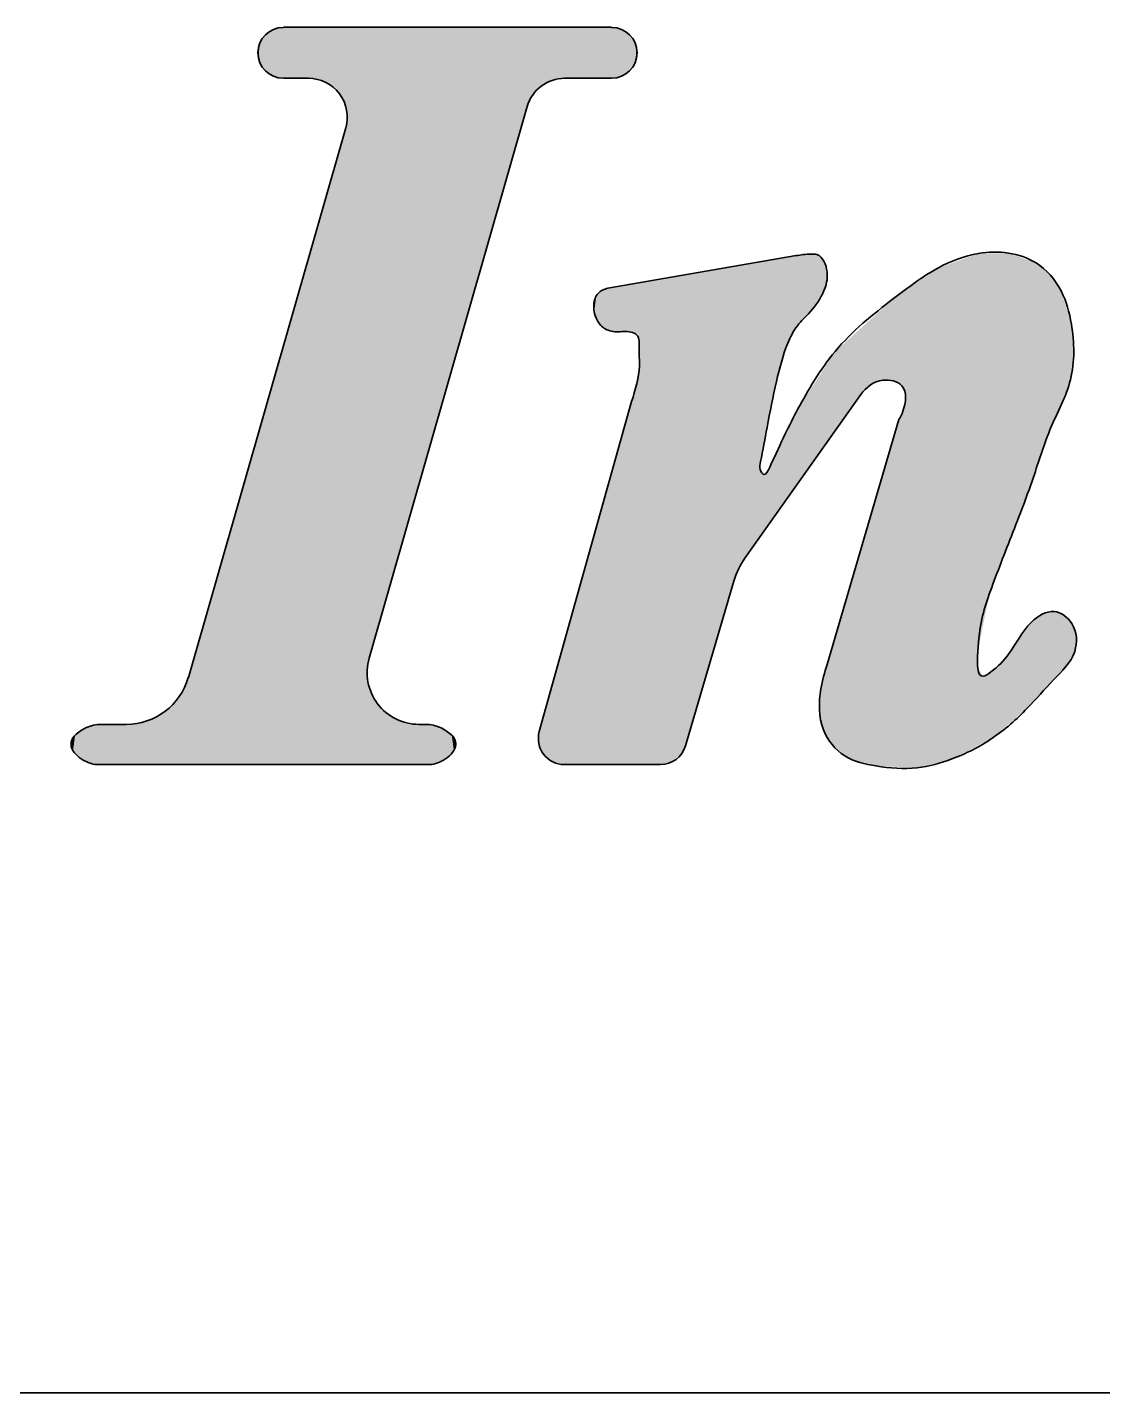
# Model space of a CAD drawing. Extents: x 23 to 587, y 4 to 413.
# Drawn here: x 470.787 to 472.799, y 38.238 to 40.791 of the extents above; entities that cross this region are included whole.
import ezdxf

# ---------------------------------------------------------------- set-up
doc = ezdxf.new("R2010")
doc.units = 0
doc.layers.get('0').update_dxf_attribs({"lineweight": 13})
doc.layers.add('6', color=7, linetype='Continuous', lineweight=13)

# ---------------------------------------------------------------- blocks, each defined once
blk = doc.blocks.new('BLOCK6664')
at = {"color": 6, "lineweight": 5}
for points in [[(472.2254, 40.3642), (471.8734, 40.3036), (471.8893, 40.2217), (471.877, 40.2235)], [(472.2254, 40.3642), (471.8893, 40.2217), (471.9224, 40.2193), (471.9162, 40.2214)], [(472.2254, 40.3642), (471.9224, 40.2193), (471.9292, 40.2134), (471.9275, 40.2158)], [(472.2254, 40.3642), (471.9292, 40.2134), (471.9319, 40.194), (471.9313, 40.2077)], [(472.2254, 40.3642), (471.9319, 40.194), (471.9717, 39.4123), (471.9321, 40.1577)], [(472.2254, 40.3642), (471.9717, 39.4123), (471.9795, 39.413), (471.9756, 39.4125)], [(472.2254, 40.3642), (471.9795, 39.413), (471.987, 39.4148), (471.9833, 39.4137)], [(472.2254, 40.3642), (471.987, 39.4148), (471.9942, 39.4179), (471.9907, 39.4162)], [(472.2254, 40.3642), (471.9942, 39.4179), (472.0008, 39.422), (471.9976, 39.4198)], [(472.2254, 40.3642), (472.0008, 39.422), (472.0066, 39.4272), (472.0038, 39.4245)], [(472.2254, 40.3642), (472.0066, 39.4272), (472.0116, 39.4332), (472.0092, 39.4301)], [(472.2254, 40.3642), (472.0116, 39.4332), (472.0155, 39.4399), (472.0136, 39.4365)], [(472.2254, 40.3642), (472.0155, 39.4399), (472.0182, 39.4472), (472.017, 39.4435)], [(472.2254, 40.3642), (472.0182, 39.4472), (472.1097, 39.7581), (472.1088, 39.7552)], [(472.2254, 40.3642), (472.1097, 39.7581), (472.1116, 39.7638), (472.1106, 39.7609)], [(472.2254, 40.3642), (472.1116, 39.7638), (472.1138, 39.7694), (472.1127, 39.7666)], [(472.2254, 40.3642), (472.1138, 39.7694), (472.1161, 39.7749), (472.1149, 39.7721)], [(472.2254, 40.3642), (472.1161, 39.7749), (472.1188, 39.7803), (472.1174, 39.7776)], [(472.2254, 40.3642), (472.1188, 39.7803), (472.1216, 39.7856), (472.1202, 39.7829)], [(472.2254, 40.3642), (472.1216, 39.7856), (472.1247, 39.7907), (472.1231, 39.7882)], [(472.2254, 40.3642), (472.1247, 39.7907), (472.1587, 39.9789), (472.1263, 39.7933)], [(472.2254, 40.3642), (472.1587, 39.9789), (472.1887, 40.1288), (472.171, 40.043)], [(472.1887, 40.1288), (472.2098, 40.2004), (472.2254, 40.3642), (472.2277, 40.233)], [(472.2254, 40.3642), (472.2277, 40.233), (472.2528, 40.3672), (472.2514, 40.2588)], [(472.2768, 40.2972), (472.2642, 40.3662), (472.2514, 40.2588), (472.2528, 40.3672)], [(472.2768, 40.2972), (472.2749, 40.3579), (472.2642, 40.3662), (472.2682, 40.3643)], [(472.2796, 40.349), (472.2749, 40.3579), (472.2824, 40.3146), (472.2768, 40.2972)], [(472.4905, 40.3407), (472.4518, 39.4062), (472.5663, 40.3683), (472.517, 39.4227)], [(472.517, 39.4227), (472.5652, 39.6231), (472.5663, 40.3683), (472.5868, 39.7308)], [(472.5663, 40.3683), (472.5868, 39.7308), (472.6225, 40.369), (472.6281, 39.8394)], [(472.6225, 40.369), (472.6281, 39.8394), (472.6743, 40.3505), (472.6712, 39.9551)], [(472.6743, 40.3505), (472.6712, 39.9551), (472.7016, 40.0416)], [(472.7016, 40.0416), (472.701, 40.3276), (472.6743, 40.3505)], [(472.2796, 40.349), (472.2824, 40.3146), (472.2833, 40.3336)], [(472.4905, 40.3407), (472.4076, 40.284), (472.4234, 40.1207), (472.4163, 40.1263)], [(472.4905, 40.3407), (472.4234, 40.1207), (472.4518, 39.4062), (472.4302, 40.0989)], [(472.7387, 40.1322), (472.721, 40.2984), (472.7016, 40.0416), (472.701, 40.3276)], [(471.8658, 40.2287), (471.8632, 40.2996), (471.8577, 40.2365), (471.8548, 40.2937)], [(471.877, 40.2235), (471.8734, 40.3036), (471.8658, 40.2287), (471.8632, 40.2996)], [(472.7448, 40.1837), (472.7403, 40.2361), (472.7387, 40.1322), (472.721, 40.2984)], [(471.8477, 40.259), (471.8476, 40.2783), (471.8468, 40.2725)], [(471.8518, 40.2463), (471.8515, 40.2892), (471.8477, 40.259), (471.8476, 40.2783)], [(471.8577, 40.2365), (471.8548, 40.2937), (471.8518, 40.2463), (471.8515, 40.2892)], [(472.4076, 40.284), (472.2982, 40.1848), (472.3643, 40.1223), (472.3462, 40.1042)], [(472.4076, 40.284), (472.3643, 40.1223), (472.3874, 40.1312), (472.3751, 40.1281)], [(472.4076, 40.284), (472.3874, 40.1312), (472.4163, 40.1263), (472.4073, 40.1298)], [(471.9321, 40.1577), (471.9319, 40.194), (471.9318, 40.1905)], [(472.3462, 40.1042), (472.2982, 40.1848), (472.1761, 39.9687), (472.2288, 40.0776)], [(471.9177, 40.0911), (471.7916, 39.4123), (471.9321, 40.1577), (471.9717, 39.4123)], [(472.1296, 39.7983), (472.3462, 40.1042), (472.1667, 39.9548), (472.1681, 39.9555)], [(472.3462, 40.1042), (472.1761, 39.9687), (472.1681, 39.9555), (472.1709, 39.9587)], [(472.4178, 40.0576), (472.4518, 39.4062), (472.4251, 40.0733), (472.4302, 40.0989)], [(471.9177, 40.0911), (471.7449, 39.4739), (471.7473, 39.4411), (471.7453, 39.4464)], [(471.9177, 40.0911), (471.7473, 39.4411), (471.7529, 39.4315), (471.7498, 39.4362)], [(471.9177, 40.0911), (471.7529, 39.4315), (471.7607, 39.4235), (471.7566, 39.4273)], [(471.9177, 40.0911), (471.7607, 39.4235), (471.77, 39.4174), (471.7652, 39.4202)], [(471.9177, 40.0911), (471.77, 39.4174), (471.7805, 39.4136), (471.7751, 39.4152)], [(471.9177, 40.0911), (471.7805, 39.4136), (471.7916, 39.4123), (471.786, 39.4127)], [(472.2833, 39.5993), (472.2928, 39.4497), (472.4178, 40.0576), (472.3164, 39.4286)], [(472.4178, 40.0576), (472.3164, 39.4286), (472.3445, 39.4163)], [(472.3445, 39.4163), (472.375, 39.4097), (472.4178, 40.0576), (472.4518, 39.4062)], [(472.1587, 39.9789), (472.1263, 39.7933), (472.1575, 39.9719), (472.1279, 39.7958)], [(472.1296, 39.7983), (472.1582, 39.9644), (472.1279, 39.7958), (472.1575, 39.9719)], [(472.1296, 39.7983), (472.1651, 39.9548), (472.1582, 39.9644), (472.1611, 39.9583)], [(472.1296, 39.7983), (472.1667, 39.9548), (472.1651, 39.9548), (472.1659, 39.9547)], [(472.6658, 39.6788), (472.7069, 39.5707), (472.6857, 39.6935)], [(472.708, 39.6985), (472.6857, 39.6935), (472.7301, 39.5955), (472.7069, 39.5707)], [(472.708, 39.6985), (472.7301, 39.5955), (472.7176, 39.6962)], [(472.7301, 39.5955), (472.7266, 39.6913), (472.7176, 39.6962)], [(472.7466, 39.624), (472.7412, 39.6761), (472.7301, 39.5955), (472.7266, 39.6913)], [(472.6227, 39.6186), (472.6579, 39.5177), (472.6658, 39.6788), (472.7069, 39.5707)], [(472.7496, 39.6505), (472.7469, 39.6637), (472.7466, 39.624), (472.7412, 39.6761)], [(472.5922, 39.4615), (472.5655, 39.5917), (472.517, 39.4227), (472.5652, 39.6231)], [(472.5895, 39.5854), (472.5922, 39.4615), (472.6227, 39.6186), (472.6579, 39.5177)], [(472.2718, 39.5541), (472.2766, 39.4774), (472.2833, 39.5993), (472.2928, 39.4497)], [(472.5783, 39.5783), (472.5751, 39.5774), (472.5922, 39.4615), (472.5655, 39.5917)], [(472.5857, 39.5826), (472.5783, 39.5783), (472.5895, 39.5854), (472.5922, 39.4615)], [(472.2766, 39.4774), (472.2718, 39.5541), (472.269, 39.5152)], [(471.7431, 39.4629), (471.7432, 39.4573), (471.7437, 39.4685), (471.7439, 39.4518)], [(471.7437, 39.4685), (471.7439, 39.4518), (471.7449, 39.4739), (471.7453, 39.4464)]]:
    blk.add_solid(points, dxfattribs=at)
blk = doc.blocks.new('BLOCK6665')
at = {"color": 6, "lineweight": 5}
for points in [[(471.2325, 40.7099), (471.2397, 40.7832), (471.2397, 40.704), (471.2479, 40.7876)], [(471.2397, 40.704), (471.2479, 40.7876), (471.2479, 40.6996), (471.2569, 40.7903)], [(471.2479, 40.6996), (471.2569, 40.7903), (471.2569, 40.6969), (471.2661, 40.7913)], [(471.2569, 40.6969), (471.2661, 40.7913), (471.2661, 40.696)], [(471.8803, 40.7913), (471.3214, 40.6955), (471.2661, 40.696), (471.313, 40.696)], [(471.8803, 40.7913), (471.2661, 40.696), (471.2661, 40.7913)], [(471.8803, 40.7913), (471.3377, 40.6917), (471.3214, 40.6955), (471.3297, 40.6941)], [(471.8803, 40.7913), (471.3528, 40.6842), (471.3377, 40.6917), (471.3455, 40.6884)], [(471.8803, 40.7913), (471.3657, 40.6734), (471.3528, 40.6842), (471.3595, 40.6792)], [(471.8803, 40.7913), (471.3758, 40.66), (471.3657, 40.6734), (471.3711, 40.667)], [(471.8803, 40.7913), (471.3825, 40.6447), (471.3758, 40.66), (471.3796, 40.6526)], [(471.8803, 40.7913), (471.3856, 40.6282), (471.3825, 40.6447), (471.3845, 40.6365)], [(471.8803, 40.7913), (471.744, 40.6776), (471.3856, 40.6282), (471.3857, 40.6198)], [(471.8803, 40.7913), (471.7534, 40.6847), (471.744, 40.6776), (471.7485, 40.6813)], [(471.8803, 40.7913), (471.7637, 40.6902), (471.7534, 40.6847), (471.7584, 40.6876)], [(471.8803, 40.7913), (471.7749, 40.6939), (471.7637, 40.6902), (471.7692, 40.6922)], [(471.8803, 40.7913), (471.7864, 40.6958), (471.7749, 40.6939), (471.7806, 40.695)], [(471.8803, 40.7913), (471.7923, 40.696), (471.7864, 40.6958)], [(471.8896, 40.7903), (471.8803, 40.696), (471.8803, 40.7913), (471.7923, 40.696)], [(471.8986, 40.7876), (471.8896, 40.6969), (471.8896, 40.7903), (471.8803, 40.696)], [(471.9068, 40.7832), (471.8986, 40.6996), (471.8986, 40.7876), (471.8896, 40.6969)], [(471.2185, 40.7436), (471.2195, 40.7529), (471.2195, 40.7343), (471.2221, 40.7619)], [(471.2195, 40.7343), (471.2221, 40.7619), (471.2221, 40.7254), (471.2266, 40.7701)], [(471.2221, 40.7254), (471.2266, 40.7701), (471.2266, 40.7172), (471.2325, 40.7773)], [(471.2266, 40.7172), (471.2325, 40.7773), (471.2325, 40.7099), (471.2397, 40.7832)], [(471.914, 40.7773), (471.9068, 40.704), (471.9068, 40.7832), (471.8986, 40.6996)], [(471.92, 40.7701), (471.914, 40.7099), (471.914, 40.7773), (471.9068, 40.704)], [(471.9243, 40.7619), (471.92, 40.7172), (471.92, 40.7701), (471.914, 40.7099)], [(471.9271, 40.7529), (471.9243, 40.7254), (471.9243, 40.7619), (471.92, 40.7172)], [(471.928, 40.7436), (471.9271, 40.7343), (471.9271, 40.7529), (471.9243, 40.7254)], [(471.3857, 40.6198), (471.744, 40.6776), (471.7359, 40.6691), (471.7397, 40.6735)], [(471.3857, 40.6198), (471.7359, 40.6691), (471.7292, 40.6595), (471.7324, 40.6644)], [(471.3857, 40.6198), (471.7292, 40.6595), (471.7242, 40.6489), (471.7265, 40.6543)], [(471.3857, 40.6198), (471.7242, 40.6489), (471.4266, 39.6112), (471.7224, 40.6433)], [(471.4231, 39.5779), (471.3829, 40.6032), (471.3848, 40.6114)], [(471.3857, 40.6198), (471.4229, 39.5891), (471.3848, 40.6114), (471.4231, 39.5779)], [(471.3857, 40.6198), (471.4266, 39.6112), (471.4229, 39.5891), (471.4241, 39.6003)], [(471.4231, 39.5779), (471.4245, 39.5668), (471.3829, 40.6032), (471.0883, 39.5753)], [(471.5439, 39.4123), (471.0815, 39.557), (471.0883, 39.5753), (471.0853, 39.566)], [(471.5439, 39.4123), (471.0883, 39.5753), (471.4578, 39.5099), (471.4496, 39.5175)], [(471.0883, 39.5753), (471.4245, 39.5668), (471.4311, 39.5454), (471.4272, 39.5559)], [(471.0883, 39.5753), (471.4311, 39.5454), (471.4424, 39.5261), (471.4362, 39.5354)], [(471.0883, 39.5753), (471.4424, 39.5261), (471.4496, 39.5175)], [(471.5439, 39.4123), (471.0594, 39.5249), (471.0717, 39.5401), (471.0659, 39.5322)], [(471.5439, 39.4123), (471.0717, 39.5401), (471.0815, 39.557), (471.0769, 39.5483)], [(471.5439, 39.4123), (471.0283, 39.5014), (471.0448, 39.5119), (471.0367, 39.5063)], [(471.5439, 39.4123), (471.0448, 39.5119), (471.0594, 39.5249), (471.0523, 39.5181)], [(471.5439, 39.4123), (471.4578, 39.5099), (471.4766, 39.4977), (471.4668, 39.5032)], [(470.9073, 39.485), (470.8918, 39.4204), (470.8861, 39.4749), (470.8777, 39.4317)], [(470.9378, 39.4875), (470.9137, 39.4123), (470.9073, 39.485), (470.8918, 39.4204)], [(471.5439, 39.4123), (470.9137, 39.4123), (470.9718, 39.4875), (470.9378, 39.4875)], [(471.5439, 39.4123), (470.9718, 39.4875), (470.9913, 39.4891), (470.9816, 39.4879)], [(471.5439, 39.4123), (470.9913, 39.4891), (471.0103, 39.4937), (471.0009, 39.491)], [(471.5439, 39.4123), (471.0103, 39.4937), (471.0283, 39.5014), (471.0194, 39.4972)], [(471.5439, 39.4123), (471.4766, 39.4977), (471.4976, 39.4901), (471.4869, 39.4933)], [(471.5439, 39.4123), (471.4976, 39.4901), (471.5086, 39.4881)], [(471.5086, 39.4881), (471.5198, 39.4875), (471.5439, 39.4123), (471.5503, 39.485)], [(471.5439, 39.4123), (471.5503, 39.485), (471.5658, 39.4204), (471.5715, 39.4749)], [(470.8701, 39.4579), (470.8694, 39.4461), (470.869, 39.4521)], [(470.8766, 39.4675), (470.8726, 39.4384), (470.8701, 39.4579), (470.8694, 39.4461)], [(470.8861, 39.4749), (470.8777, 39.4317), (470.8766, 39.4675), (470.8726, 39.4384)], [(471.5658, 39.4204), (471.5715, 39.4749), (471.5799, 39.4317), (471.5811, 39.4675)], [(471.5799, 39.4317), (471.5811, 39.4675), (471.5851, 39.4384), (471.5875, 39.4579)], [(471.5851, 39.4384), (471.5875, 39.4579), (471.5882, 39.4461), (471.5887, 39.4521)]]:
    blk.add_solid(points, dxfattribs=at)
blk = doc.blocks.new('BLOCK6697')
at = {"color": 6, "lineweight": 5}
for points in [[(472.2254, 40.3642), (471.877, 40.2235), (471.8734, 40.3036)], [(472.2254, 40.3642), (471.9162, 40.2214), (471.877, 40.2235), (471.8893, 40.2217)], [(472.2254, 40.3642), (471.9275, 40.2158), (471.9162, 40.2214), (471.9224, 40.2193)], [(472.2254, 40.3642), (471.9313, 40.2077), (471.9275, 40.2158), (471.9292, 40.2134)], [(472.2254, 40.3642), (471.9321, 40.1577), (471.9313, 40.2077), (471.9319, 40.194)], [(472.2254, 40.3642), (471.9756, 39.4125), (471.9321, 40.1577), (471.9717, 39.4123)], [(472.2254, 40.3642), (471.9833, 39.4137), (471.9756, 39.4125), (471.9795, 39.413)], [(472.2254, 40.3642), (471.9907, 39.4162), (471.9833, 39.4137), (471.987, 39.4148)], [(472.2254, 40.3642), (471.9976, 39.4198), (471.9907, 39.4162), (471.9942, 39.4179)], [(472.2254, 40.3642), (472.0038, 39.4245), (471.9976, 39.4198), (472.0008, 39.422)], [(472.2254, 40.3642), (472.0092, 39.4301), (472.0038, 39.4245), (472.0066, 39.4272)], [(472.2254, 40.3642), (472.0136, 39.4365), (472.0092, 39.4301), (472.0116, 39.4332)], [(472.2254, 40.3642), (472.017, 39.4435), (472.0136, 39.4365), (472.0155, 39.4399)], [(472.2254, 40.3642), (472.1088, 39.7552), (472.017, 39.4435), (472.0182, 39.4472)], [(472.2254, 40.3642), (472.1106, 39.7609), (472.1088, 39.7552), (472.1097, 39.7581)], [(472.2254, 40.3642), (472.1127, 39.7666), (472.1106, 39.7609), (472.1116, 39.7638)], [(472.2254, 40.3642), (472.1149, 39.7721), (472.1127, 39.7666), (472.1138, 39.7694)], [(472.2254, 40.3642), (472.1174, 39.7776), (472.1149, 39.7721), (472.1161, 39.7749)], [(472.2254, 40.3642), (472.1202, 39.7829), (472.1174, 39.7776), (472.1188, 39.7803)], [(472.2254, 40.3642), (472.1231, 39.7882), (472.1202, 39.7829), (472.1216, 39.7856)], [(472.2254, 40.3642), (472.1263, 39.7933), (472.1231, 39.7882), (472.1247, 39.7907)], [(472.2254, 40.3642), (472.171, 40.043), (472.1263, 39.7933), (472.1587, 39.9789)], [(472.2254, 40.3642), (472.2098, 40.2004), (472.171, 40.043), (472.1887, 40.1288)], [(472.2277, 40.233), (472.2098, 40.2004), (472.2528, 40.3672), (472.2254, 40.3642)], [(472.2277, 40.233), (472.2528, 40.3672), (472.2514, 40.2588)], [(472.2768, 40.2972), (472.2514, 40.2588), (472.2642, 40.3662), (472.2528, 40.3672)], [(472.2768, 40.2972), (472.2642, 40.3662), (472.2682, 40.3643)], [(472.2682, 40.3643), (472.2749, 40.3579), (472.2768, 40.2972), (472.2796, 40.349)], [(472.5663, 40.3683), (472.517, 39.4227), (472.4905, 40.3407), (472.4518, 39.4062)], [(472.5868, 39.7308), (472.5652, 39.6231), (472.5663, 40.3683), (472.517, 39.4227)], [(472.6225, 40.369), (472.5868, 39.7308), (472.5663, 40.3683)], [(472.6743, 40.3505), (472.6281, 39.8394), (472.6225, 40.369), (472.5868, 39.7308)], [(472.7016, 40.0416), (472.6712, 39.9551), (472.6743, 40.3505), (472.6281, 39.8394)], [(472.6743, 40.3505), (472.701, 40.3276), (472.7016, 40.0416), (472.721, 40.2984)], [(472.2768, 40.2972), (472.2796, 40.349), (472.2824, 40.3146), (472.2833, 40.3336)], [(472.4905, 40.3407), (472.4163, 40.1263), (472.4076, 40.284), (472.4073, 40.1298)], [(472.4302, 40.0989), (472.4234, 40.1207), (472.4905, 40.3407), (472.4163, 40.1263)], [(472.4905, 40.3407), (472.4518, 39.4062), (472.4302, 40.0989), (472.4251, 40.0733)], [(471.8518, 40.2463), (471.8548, 40.2937), (471.8577, 40.2365), (471.8632, 40.2996)], [(471.8577, 40.2365), (471.8632, 40.2996), (471.8658, 40.2287), (471.8734, 40.3036)], [(471.8658, 40.2287), (471.8734, 40.3036), (471.877, 40.2235)], [(472.7016, 40.0416), (472.721, 40.2984), (472.7387, 40.1322), (472.7403, 40.2361)], [(471.8468, 40.2725), (471.8476, 40.2783), (471.8477, 40.259), (471.8515, 40.2892)], [(471.8477, 40.259), (471.8515, 40.2892), (471.8518, 40.2463), (471.8548, 40.2937)], [(472.4076, 40.284), (472.3643, 40.1223), (472.2982, 40.1848), (472.3462, 40.1042)], [(472.4076, 40.284), (472.3874, 40.1312), (472.3643, 40.1223), (472.3751, 40.1281)], [(472.4076, 40.284), (472.4073, 40.1298), (472.3874, 40.1312)], [(472.7387, 40.1322), (472.7403, 40.2361), (472.7448, 40.1837)], [(471.9321, 40.1577), (471.9318, 40.1905), (471.9319, 40.194)], [(472.3462, 40.1042), (472.2288, 40.0776), (472.2982, 40.1848)], [(471.9177, 40.0911), (471.9321, 40.1577), (471.7916, 39.4123), (471.9717, 39.4123)], [(472.3462, 40.1042), (472.1296, 39.7983), (472.1709, 39.9587), (472.1681, 39.9555)], [(472.3462, 40.1042), (472.1709, 39.9587), (472.2288, 40.0776), (472.1761, 39.9687)], [(471.9177, 40.0911), (471.7473, 39.4411), (471.7449, 39.4739), (471.7453, 39.4464)], [(471.9177, 40.0911), (471.7529, 39.4315), (471.7473, 39.4411), (471.7498, 39.4362)], [(471.9177, 40.0911), (471.7607, 39.4235), (471.7529, 39.4315), (471.7566, 39.4273)], [(471.9177, 40.0911), (471.77, 39.4174), (471.7607, 39.4235), (471.7652, 39.4202)], [(471.9177, 40.0911), (471.7805, 39.4136), (471.77, 39.4174), (471.7751, 39.4152)], [(471.9177, 40.0911), (471.7916, 39.4123), (471.7805, 39.4136), (471.786, 39.4127)], [(472.4178, 40.0576), (472.4251, 40.0733), (472.375, 39.4097), (472.4518, 39.4062)], [(472.4178, 40.0576), (472.3164, 39.4286), (472.2833, 39.5993), (472.2928, 39.4497)], [(472.4178, 40.0576), (472.375, 39.4097), (472.3164, 39.4286), (472.3445, 39.4163)], [(472.1279, 39.7958), (472.1263, 39.7933), (472.1575, 39.9719), (472.1587, 39.9789)], [(472.1296, 39.7983), (472.1279, 39.7958), (472.1582, 39.9644), (472.1575, 39.9719)], [(472.1296, 39.7983), (472.1582, 39.9644), (472.1651, 39.9548), (472.1611, 39.9583)], [(472.1296, 39.7983), (472.1667, 39.9548), (472.1681, 39.9555)], [(472.1296, 39.7983), (472.1651, 39.9548), (472.1667, 39.9548), (472.1659, 39.9547)], [(472.6658, 39.6788), (472.6857, 39.6935), (472.7069, 39.5707), (472.708, 39.6985)], [(472.7069, 39.5707), (472.708, 39.6985), (472.7301, 39.5955), (472.7176, 39.6962)], [(472.7176, 39.6962), (472.7266, 39.6913), (472.7301, 39.5955), (472.7412, 39.6761)], [(472.5922, 39.4615), (472.6227, 39.6186), (472.6579, 39.5177), (472.6658, 39.6788)], [(472.6579, 39.5177), (472.6658, 39.6788), (472.7069, 39.5707)], [(472.7301, 39.5955), (472.7412, 39.6761), (472.7466, 39.624), (472.7469, 39.6637)], [(472.7466, 39.624), (472.7469, 39.6637), (472.7496, 39.6505)], [(472.5655, 39.5917), (472.517, 39.4227), (472.5652, 39.6231)], [(472.5857, 39.5826), (472.5895, 39.5854), (472.5922, 39.4615), (472.6227, 39.6186)], [(472.2766, 39.4774), (472.269, 39.5152), (472.2833, 39.5993), (472.2718, 39.5541)], [(472.2766, 39.4774), (472.2833, 39.5993), (472.2928, 39.4497)], [(472.5922, 39.4615), (472.517, 39.4227), (472.5751, 39.5774), (472.5655, 39.5917)], [(472.5922, 39.4615), (472.5751, 39.5774), (472.5857, 39.5826), (472.5783, 39.5783)], [(471.7437, 39.4685), (471.7432, 39.4573), (471.7431, 39.4629)], [(471.7439, 39.4518), (471.7432, 39.4573), (471.7449, 39.4739), (471.7437, 39.4685)], [(471.7439, 39.4518), (471.7449, 39.4739), (471.7453, 39.4464)]]:
    blk.add_solid(points, dxfattribs=at)
blk = doc.blocks.new('BLOCK6698')
at = {"color": 6, "lineweight": 5}
for points in [[(471.2397, 40.7832), (471.2479, 40.6996), (471.2479, 40.7876), (471.2569, 40.6969)], [(471.2479, 40.7876), (471.2569, 40.6969), (471.2569, 40.7903), (471.2661, 40.696)], [(471.2569, 40.7903), (471.2661, 40.696), (471.2661, 40.7913), (471.313, 40.696)], [(471.8803, 40.7913), (471.2661, 40.7913), (471.3214, 40.6955), (471.313, 40.696)], [(471.8803, 40.7913), (471.3214, 40.6955), (471.3377, 40.6917), (471.3297, 40.6941)], [(471.8803, 40.7913), (471.3377, 40.6917), (471.3528, 40.6842), (471.3455, 40.6884)], [(471.8803, 40.7913), (471.3528, 40.6842), (471.3657, 40.6734), (471.3595, 40.6792)], [(471.8803, 40.7913), (471.3657, 40.6734), (471.3758, 40.66), (471.3711, 40.667)], [(471.8803, 40.7913), (471.3758, 40.66), (471.3825, 40.6447), (471.3796, 40.6526)], [(471.8803, 40.7913), (471.3825, 40.6447), (471.3856, 40.6282), (471.3845, 40.6365)], [(471.8803, 40.7913), (471.3856, 40.6282), (471.744, 40.6776), (471.3857, 40.6198)], [(471.8803, 40.7913), (471.744, 40.6776), (471.7534, 40.6847), (471.7485, 40.6813)], [(471.8803, 40.7913), (471.7534, 40.6847), (471.7637, 40.6902), (471.7584, 40.6876)], [(471.8803, 40.7913), (471.7637, 40.6902), (471.7749, 40.6939), (471.7692, 40.6922)], [(471.8803, 40.7913), (471.7749, 40.6939), (471.7864, 40.6958), (471.7806, 40.695)], [(471.8803, 40.7913), (471.7864, 40.6958), (471.7923, 40.696)], [(471.7923, 40.696), (471.8803, 40.696), (471.8803, 40.7913), (471.8896, 40.6969)], [(471.8803, 40.7913), (471.8896, 40.6969), (471.8896, 40.7903), (471.8986, 40.6996)], [(471.8896, 40.7903), (471.8986, 40.6996), (471.8986, 40.7876), (471.9068, 40.704)], [(471.8986, 40.7876), (471.9068, 40.704), (471.9068, 40.7832), (471.914, 40.7099)], [(471.2195, 40.7529), (471.2221, 40.7254), (471.2221, 40.7619), (471.2266, 40.7172)], [(471.2221, 40.7619), (471.2266, 40.7172), (471.2266, 40.7701), (471.2325, 40.7099)], [(471.2266, 40.7701), (471.2325, 40.7099), (471.2325, 40.7773), (471.2397, 40.704)], [(471.2325, 40.7773), (471.2397, 40.704), (471.2397, 40.7832), (471.2479, 40.6996)], [(471.9068, 40.7832), (471.914, 40.7099), (471.914, 40.7773), (471.92, 40.7172)], [(471.914, 40.7773), (471.92, 40.7172), (471.92, 40.7701), (471.9243, 40.7254)], [(471.92, 40.7701), (471.9243, 40.7254), (471.9243, 40.7619), (471.9271, 40.7343)], [(471.9243, 40.7619), (471.9271, 40.7343), (471.9271, 40.7529), (471.928, 40.7436)], [(471.2185, 40.7436), (471.2195, 40.7343), (471.2195, 40.7529), (471.2221, 40.7254)], [(471.3857, 40.6198), (471.7359, 40.6691), (471.744, 40.6776), (471.7397, 40.6735)], [(471.3857, 40.6198), (471.7292, 40.6595), (471.7359, 40.6691), (471.7324, 40.6644)], [(471.3857, 40.6198), (471.7242, 40.6489), (471.7292, 40.6595), (471.7265, 40.6543)], [(471.3857, 40.6198), (471.4266, 39.6112), (471.7242, 40.6489), (471.7224, 40.6433)], [(471.0883, 39.5753), (471.4231, 39.5779), (471.3829, 40.6032), (471.3848, 40.6114)], [(471.3857, 40.6198), (471.3848, 40.6114), (471.4229, 39.5891), (471.4231, 39.5779)], [(471.3857, 40.6198), (471.4229, 39.5891), (471.4266, 39.6112), (471.4241, 39.6003)], [(471.5439, 39.4123), (471.0883, 39.5753), (471.0815, 39.557), (471.0853, 39.566)], [(471.4272, 39.5559), (471.4245, 39.5668), (471.0883, 39.5753), (471.4231, 39.5779)], [(471.5439, 39.4123), (471.4578, 39.5099), (471.0883, 39.5753), (471.4496, 39.5175)], [(471.0883, 39.5753), (471.4496, 39.5175), (471.4362, 39.5354), (471.4424, 39.5261)], [(471.0883, 39.5753), (471.4362, 39.5354), (471.4272, 39.5559), (471.4311, 39.5454)], [(471.5439, 39.4123), (471.0717, 39.5401), (471.0594, 39.5249), (471.0659, 39.5322)], [(471.5439, 39.4123), (471.0815, 39.557), (471.0717, 39.5401), (471.0769, 39.5483)], [(471.5439, 39.4123), (471.0448, 39.5119), (471.0283, 39.5014), (471.0367, 39.5063)], [(471.5439, 39.4123), (471.0594, 39.5249), (471.0448, 39.5119), (471.0523, 39.5181)], [(471.5439, 39.4123), (471.4766, 39.4977), (471.4578, 39.5099), (471.4668, 39.5032)], [(470.8861, 39.4749), (470.8918, 39.4204), (470.9073, 39.485), (470.9137, 39.4123)], [(470.9073, 39.485), (470.9137, 39.4123), (470.9378, 39.4875)], [(471.5439, 39.4123), (470.9718, 39.4875), (470.9137, 39.4123), (470.9378, 39.4875)], [(471.5439, 39.4123), (470.9913, 39.4891), (470.9718, 39.4875), (470.9816, 39.4879)], [(471.5439, 39.4123), (471.0103, 39.4937), (470.9913, 39.4891), (471.0009, 39.491)], [(471.5439, 39.4123), (471.0283, 39.5014), (471.0103, 39.4937), (471.0194, 39.4972)], [(471.5439, 39.4123), (471.4976, 39.4901), (471.4766, 39.4977), (471.4869, 39.4933)], [(471.5439, 39.4123), (471.5198, 39.4875), (471.4976, 39.4901), (471.5086, 39.4881)], [(471.5198, 39.4875), (471.5439, 39.4123), (471.5503, 39.485), (471.5658, 39.4204)], [(471.5503, 39.485), (471.5658, 39.4204), (471.5715, 39.4749), (471.5799, 39.4317)], [(470.869, 39.4521), (470.8694, 39.4461), (470.8701, 39.4579), (470.8726, 39.4384)], [(470.8701, 39.4579), (470.8726, 39.4384), (470.8766, 39.4675), (470.8777, 39.4317)], [(470.8766, 39.4675), (470.8777, 39.4317), (470.8861, 39.4749), (470.8918, 39.4204)], [(471.5715, 39.4749), (471.5799, 39.4317), (471.5811, 39.4675), (471.5851, 39.4384)], [(471.5811, 39.4675), (471.5851, 39.4384), (471.5875, 39.4579), (471.5882, 39.4461)], [(471.5875, 39.4579), (471.5882, 39.4461), (471.5887, 39.4521)]]:
    blk.add_solid(points, dxfattribs=at)

msp = doc.modelspace()

# ---------------------------------------------------------------- linework, layer by layer
at = {"color": 7, "lineweight": 35}
msp.add_line((420.7625, 38.2375), (507.7625, 38.2375), dxfattribs=at)
at = {"layer": '6', "color": 6, "lineweight": 35, "ltscale": 0.015355}
msp.add_line((471.2662, 40.7913), (471.8803, 40.7913), dxfattribs=at)
msp.add_line((471.2662, 40.7913), (471.8803, 40.7913), dxfattribs=at)
at = {"layer": '6', "color": 6, "lineweight": 35, "ltscale": 0.001171}
msp.add_line((471.2662, 40.696), (471.313, 40.696), dxfattribs=at)
msp.add_line((471.2662, 40.696), (471.313, 40.696), dxfattribs=at)
at = {"layer": '6', "color": 6, "lineweight": 35, "ltscale": 0.002201}
msp.add_line((471.7923, 40.696), (471.8803, 40.696), dxfattribs=at)
msp.add_line((471.7923, 40.696), (471.8803, 40.696), dxfattribs=at)
at = {"layer": '6', "color": 6, "lineweight": 35, "ltscale": 0.026841}
msp.add_line((471.7224, 40.6433), (471.4266, 39.6112), dxfattribs=at)
msp.add_line((471.7224, 40.6433), (471.4266, 39.6112), dxfattribs=at)
at = {"layer": '6', "color": 6, "lineweight": 35, "ltscale": 0.026732}
msp.add_line((471.3829, 40.6032), (471.0884, 39.5753), dxfattribs=at)
msp.add_line((471.3829, 40.6032), (471.0884, 39.5753), dxfattribs=at)
at = {"layer": '6', "color": 6, "lineweight": 35, "ltscale": 0.008929}
msp.add_line((471.8734, 40.3036), (472.2254, 40.3642), dxfattribs=at)
msp.add_line((471.8734, 40.3036), (472.2254, 40.3642), dxfattribs=at)
at = {"layer": '6', "color": 6, "lineweight": 35, "ltscale": 0.00937}
msp.add_line((472.1296, 39.7983), (472.3462, 40.1042), dxfattribs=at)
msp.add_line((472.1296, 39.7983), (472.3462, 40.1042), dxfattribs=at)
at = {"layer": '6', "color": 6, "lineweight": 35, "ltscale": 0.016024}
msp.add_line((471.9177, 40.0911), (471.7449, 39.4739), dxfattribs=at)
msp.add_line((471.9177, 40.0911), (471.7449, 39.4739), dxfattribs=at)
at = {"layer": '6', "color": 6, "lineweight": 35, "ltscale": 0.011941}
msp.add_line((472.2833, 39.5993), (472.4178, 40.0576), dxfattribs=at)
msp.add_line((472.2833, 39.5993), (472.4178, 40.0576), dxfattribs=at)
at = {"layer": '6', "color": 6, "lineweight": 35, "ltscale": 0.008027}
msp.add_line((472.1088, 39.7552), (472.0183, 39.4472), dxfattribs=at)
msp.add_line((472.1088, 39.7552), (472.0183, 39.4472), dxfattribs=at)
at = {"layer": '6', "color": 6, "lineweight": 35, "ltscale": 0.001103}
msp.add_line((470.9277, 39.4875), (470.9718, 39.4875), dxfattribs=at)
msp.add_line((470.9277, 39.4875), (470.9718, 39.4875), dxfattribs=at)
at = {"layer": '6', "color": 6, "lineweight": 35, "ltscale": 0.000252206}
msp.add_line((471.5198, 39.4875), (471.5299, 39.4875), dxfattribs=at)
msp.add_line((471.5198, 39.4875), (471.5299, 39.4875), dxfattribs=at)
at = {"layer": '6', "color": 6, "lineweight": 35, "ltscale": 0.015756}
msp.add_line((470.9137, 39.4123), (471.5439, 39.4123), dxfattribs=at)
msp.add_line((470.9137, 39.4123), (471.5439, 39.4123), dxfattribs=at)
at = {"layer": '6', "color": 6, "lineweight": 35, "ltscale": 0.004503}
msp.add_line((471.7916, 39.4123), (471.9717, 39.4123), dxfattribs=at)
msp.add_line((471.7916, 39.4123), (471.9717, 39.4123), dxfattribs=at)
at = {"layer": '6', "color": 6, "lineweight": 35}
for centre, radius, start, end in [((471.2662, 40.7436), 0.0476, 90, 270), ((471.2662, 40.7436), 0.0476, 90, 270), ((471.8803, 40.7436), 0.0476, 270, 450), ((471.8803, 40.7436), 0.0476, 270, 450), ((471.313, 40.6232), 0.0727, 344.0087, 450), ((471.313, 40.6232), 0.0727, 344.0087, 450), ((471.7923, 40.6232), 0.0727, 90, 164.0087), ((471.7923, 40.6232), 0.0727, 90, 164.0087), ((472.2484, 39.7142), 0.1455, 144.7032, 163.6198), ((472.2484, 39.7142), 0.1455, 144.7032, 163.6198), ((471.5198, 39.5845), 0.097, 164.0087, 270), ((471.5198, 39.5845), 0.097, 164.0087, 270), ((470.9718, 39.6087), 0.1212, 270, 344.0087), ((470.9718, 39.6087), 0.1212, 270, 344.0087), ((471.7916, 39.4608), 0.0485, 164.3559, 270), ((471.7916, 39.4608), 0.0485, 164.3559, 270), ((471.9717, 39.4608), 0.0485, 270, 343.6198), ((471.9717, 39.4608), 0.0485, 270, 343.6198)]:
    msp.add_arc(centre, radius, start, end, dxfattribs=at)
for points, knots in [([(472.2254, 40.3642), (472.2344, 40.3655), (472.2471, 40.3674), (472.2738, 40.3672), (472.2878, 40.3323), (472.278, 40.2937), (472.255, 40.2604), (472.2255, 40.2339), (472.2033, 40.1892), (472.1871, 40.1247), (472.1722, 40.0505), (472.1623, 39.9951), (472.1558, 39.9658), (472.1668, 39.9486), (472.1971, 40.0141), (472.2248, 40.0741), (472.2974, 40.1972), (472.3946, 40.2746), (472.4828, 40.341), (472.5734, 40.3776), (472.669, 40.3673), (472.7252, 40.3017), (472.7454, 40.2241), (472.7481, 40.1316), (472.699, 40.0447), (472.669, 39.9443), (472.6297, 39.8433), (472.584, 39.7274), (472.5647, 39.6621), (472.5637, 39.567), (472.6, 39.5926), (472.63, 39.623), (472.6534, 39.675), (472.7061, 39.7082), (472.7503, 39.6758), (472.7532, 39.6154), (472.704, 39.5696), (472.6562, 39.5132), (472.5947, 39.4588), (472.5234, 39.4225), (472.4489, 39.4016), (472.3802, 39.4073), (472.3126, 39.4223), (472.267, 39.4794), (472.2674, 39.5449), (472.2787, 39.5845), (472.2833, 39.5993)], [0, 0, 0, 0, 0.113667, 0.160755, 0.316526, 0.469224, 0.659001, 0.803747, 0.95676, 1.264944, 1.626058, 1.894997, 1.955185, 2.003787, 2.07671, 2.575542, 3.102278, 3.711388, 4.12565, 4.458321, 4.909631, 5.198185, 5.466886, 5.895515, 6.299388, 6.677436, 7.186765, 7.665781, 8.118607, 8.311661, 8.379611, 8.573273, 8.878292, 9.070385, 9.235668, 9.451427, 9.725531, 10.023369, 10.379757, 10.728571, 11.00606, 11.322861, 11.576702, 11.836345, 12.153311, 12.345159, 12.345159, 12.345159, 12.345159]), ([(472.2254, 40.3642), (472.2344, 40.3655), (472.2471, 40.3674), (472.2738, 40.3672), (472.2878, 40.3323), (472.278, 40.2937), (472.255, 40.2604), (472.2255, 40.2339), (472.2033, 40.1892), (472.1871, 40.1247), (472.1722, 40.0505), (472.1623, 39.9951), (472.1558, 39.9658), (472.1668, 39.9486), (472.1971, 40.0141), (472.2248, 40.0741), (472.2974, 40.1972), (472.3946, 40.2746), (472.4828, 40.341), (472.5734, 40.3776), (472.669, 40.3673), (472.7252, 40.3017), (472.7454, 40.2241), (472.7481, 40.1316), (472.699, 40.0447), (472.669, 39.9443), (472.6297, 39.8433), (472.584, 39.7274), (472.5647, 39.6621), (472.5637, 39.567), (472.6, 39.5926), (472.63, 39.623), (472.6534, 39.675), (472.7061, 39.7082), (472.7503, 39.6758), (472.7532, 39.6154), (472.704, 39.5696), (472.6562, 39.5132), (472.5947, 39.4588), (472.5234, 39.4225), (472.4489, 39.4016), (472.3802, 39.4073), (472.3126, 39.4223), (472.267, 39.4794), (472.2674, 39.5449), (472.2787, 39.5845), (472.2833, 39.5993)], [0, 0, 0, 0, 0.113667, 0.160755, 0.316526, 0.469224, 0.659001, 0.803747, 0.95676, 1.264944, 1.626058, 1.894997, 1.955185, 2.003787, 2.07671, 2.575542, 3.102278, 3.711388, 4.12565, 4.458321, 4.909631, 5.198185, 5.466886, 5.895515, 6.299388, 6.677436, 7.186765, 7.665781, 8.118607, 8.311661, 8.379611, 8.573273, 8.878292, 9.070385, 9.235668, 9.451427, 9.725531, 10.023369, 10.379757, 10.728571, 11.00606, 11.322861, 11.576702, 11.836345, 12.153311, 12.345159, 12.345159, 12.345159, 12.345159]), ([(471.8734, 40.3036), (471.8664, 40.3011), (471.852, 40.2959), (471.8446, 40.2708), (471.8496, 40.247), (471.8647, 40.2259), (471.8904, 40.2197), (471.9112, 40.2243), (471.9335, 40.2149), (471.9307, 40.1868), (471.9346, 40.1466), (471.9245, 40.1135), (471.9177, 40.0911)], [0, 0, 0, 0, 0.086915, 0.180397, 0.290369, 0.382868, 0.484169, 0.595005, 0.647011, 0.752459, 0.887858, 1.16883, 1.16883, 1.16883, 1.16883]), ([(471.8734, 40.3036), (471.8664, 40.3011), (471.852, 40.2959), (471.8446, 40.2708), (471.8496, 40.247), (471.8647, 40.2259), (471.8904, 40.2197), (471.9112, 40.2243), (471.9335, 40.2149), (471.9307, 40.1868), (471.9346, 40.1466), (471.9245, 40.1135), (471.9177, 40.0911)], [0, 0, 0, 0, 0.086915, 0.180397, 0.290369, 0.382868, 0.484169, 0.595005, 0.647011, 0.752459, 0.887858, 1.16883, 1.16883, 1.16883, 1.16883]), ([(472.4178, 40.0576), (472.4205, 40.0626), (472.4304, 40.0826), (472.4349, 40.1254), (472.3793, 40.1371), (472.357, 40.1184), (472.3462, 40.1042)], [14.3273133, 14.3273133, 14.3273133, 14.3273133, 14.3950503, 14.5904419, 14.7449798, 14.956238, 14.956238, 14.956238, 14.956238]), ([(472.4178, 40.0576), (472.4205, 40.0626), (472.4304, 40.0826), (472.4349, 40.1254), (472.3793, 40.1371), (472.357, 40.1184), (472.3462, 40.1042)], [14.3273133, 14.3273133, 14.3273133, 14.3273133, 14.3950503, 14.5904419, 14.7449798, 14.956238, 14.956238, 14.956238, 14.956238]), ([(470.9378, 39.4875), (470.9274, 39.4876), (470.9089, 39.4877), (470.886, 39.4757), (470.8694, 39.4625), (470.8682, 39.444), (470.8775, 39.4307), (470.8928, 39.4184), (470.906, 39.4141), (470.9137, 39.4123)], [0, 0, 0, 0, 0.1261551, 0.2230175, 0.3190189, 0.3679682, 0.4364299, 0.511118, 0.6079929, 0.6079929, 0.6079929, 0.6079929]), ([(470.9378, 39.4875), (470.9274, 39.4876), (470.9089, 39.4877), (470.886, 39.4757), (470.8694, 39.4625), (470.8682, 39.444), (470.8775, 39.4307), (470.8928, 39.4184), (470.906, 39.4141), (470.9137, 39.4123)], [0, 0, 0, 0, 0.1261551, 0.2230175, 0.3190189, 0.3679682, 0.4364299, 0.511118, 0.6079929, 0.6079929, 0.6079929, 0.6079929]), ([(471.5198, 39.4875), (471.5303, 39.4876), (471.5487, 39.4877), (471.5716, 39.4757), (471.5883, 39.4625), (471.5894, 39.444), (471.5801, 39.4307), (471.5648, 39.4184), (471.5516, 39.4141), (471.5439, 39.4123)], [0, 0, 0, 0, 0.1261551, 0.2230175, 0.3190189, 0.3679682, 0.4364299, 0.511118, 0.6079929, 0.6079929, 0.6079929, 0.6079929]), ([(471.5198, 39.4875), (471.5303, 39.4876), (471.5487, 39.4877), (471.5716, 39.4757), (471.5883, 39.4625), (471.5894, 39.444), (471.5801, 39.4307), (471.5648, 39.4184), (471.5516, 39.4141), (471.5439, 39.4123)], [0, 0, 0, 0, 0.1261551, 0.2230175, 0.3190189, 0.3679682, 0.4364299, 0.511118, 0.6079929, 0.6079929, 0.6079929, 0.6079929])]:
    msp.add_open_spline(points, degree=3, knots=knots, dxfattribs=at)

# ---------------------------------------------------------------- block references
at = {"lineweight": 0}
for name in ['BLOCK6665', 'BLOCK6698', 'BLOCK6664', 'BLOCK6697']:
    msp.add_blockref(name, (0, 0), dxfattribs=at)

doc.saveas('drawing.dxf')
